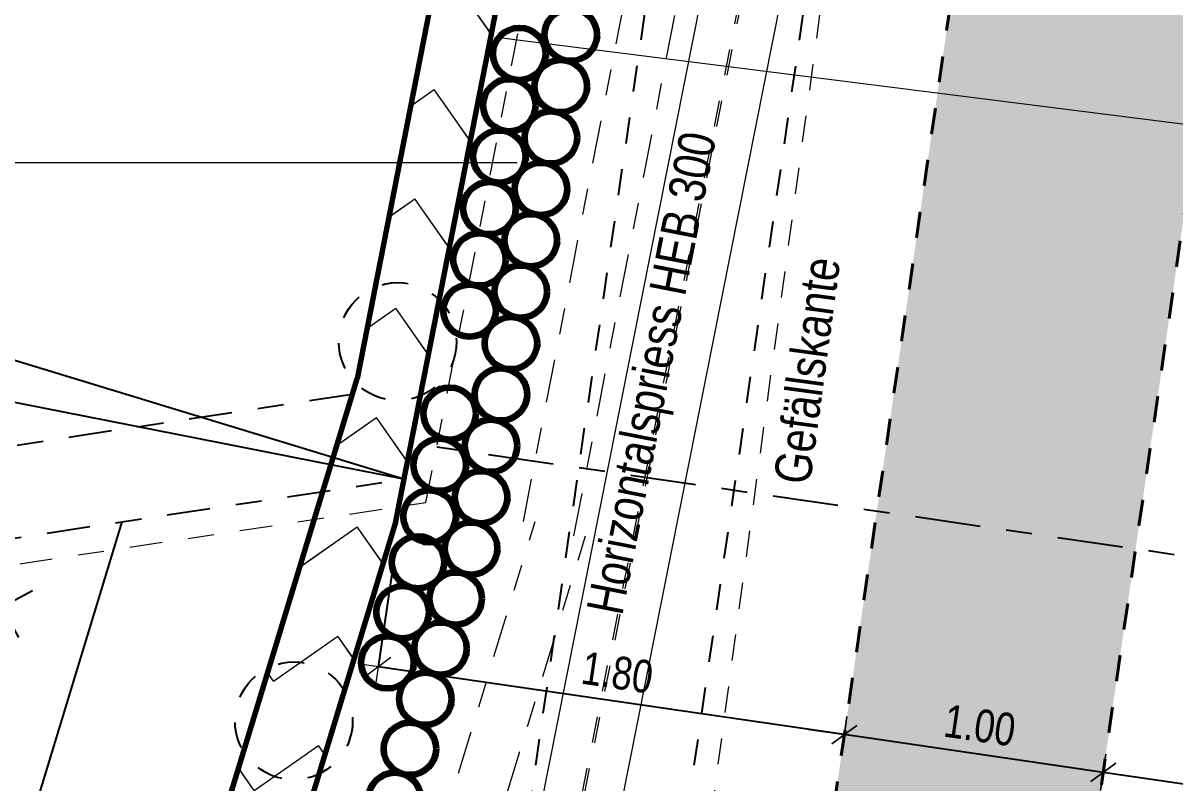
# Model space of a CAD drawing. Header units: metres. Extents: x 2681086.2 to 2681125.9, y 1225431.9 to 1225460.7.
# Drawn here: x 2681093.24 to 2681097.644, y 1225441.851 to 1225444.755 of the extents above; entities that cross this region are included whole.
import ezdxf

# ---------------------------------------------------------------- set-up
doc = ezdxf.new("R2010")
doc.units = ezdxf.units.M
doc.header["$PDMODE"] = 65
for name, pattern in [('ACAD_ISO14W100_S12', [0.35, 0.25, -0.05, 0, -0.05]), ('ALL_S19', [0.075, 0, -0.075]), ('AUSGEZOGEN', [0]), ('GETRENNT2_S10', [0.255, 0.125, -0.065, 0, -0.065]), ('STRICHLINIE_S4', [0.165, 0.125, -0.04]), ('STRICHPUNKT2_S11', [0.245, 0.165, -0.04, 0, -0.04]), ('VERDECKT2_S2', [0.09, 0.05, -0.04])]:
    doc.linetypes.add(name, pattern=pattern)
for name, color, linetype, lineweight in [('__4Kan_Schmutz_proj_Schraffur', 11, 'AUSGEZOGEN', 13), ('Beton Ansicht', 252, 'AUSGEZOGEN', 25), ('Beton geschnitten', 8, 'AUSGEZOGEN', 25), ('Beton verdeckt hinten', 252, 'GETRENNT2_S10', 18), ('Beton verdeckt vorne', 252, 'STRICHLINIE_S4', 25), ('Design', 250, 'AUSGEZOGEN', 18), ('Stahl', 252, 'AUSGEZOGEN', 18), ('Standard', 7, 'AUSGEZOGEN', 13), ('Text Waende', 7, 'AUSGEZOGEN', 18), ('Vermassung Schnitte', 7, 'AUSGEZOGEN', 18)]:
    doc.layers.add(name, color=color, linetype=linetype, lineweight=lineweight)
doc.styles.add('ARIAL', font='arial.ttf')
doc.dimstyles.new('DIMSTYLE_2', dxfattribs={"dimtxt": 0.125, "dimasz": 0.25, "dimexe": 0, "dimexo": 0, "dimgap": 0.0625, "dimtad": 2, "dimrnd": 0.005, "dimzin": 4, "dimdsep": 46, "dimtxsty": 'ARIAL', "dimblk1": 'ALL_ML_PFEIL', "dimblk2": 'ALL_ML_PFEIL', "dimsah": 1, "dimcen": 0, "dimclrd": 7, "dimclre": 7, "dimclrt": 7, "dimadec": 0, "dimazin": 0, "dimtfac": 1, "dimtdec": 0, "dimtix": 1, "dimtmove": 2, "dimatfit": 3, "dimfxl": 0, "dimtzin": 0, "dimlwd": 0, "dimlwe": 18, "dimarcsym": 0})
doc.dimstyles.new('DIMSTYLE_3', dxfattribs={"dimtxt": 0.125, "dimasz": 0.25, "dimexe": 0, "dimexo": 0, "dimgap": 0.0625, "dimtad": 2, "dimrnd": 0.005, "dimzin": 4, "dimdsep": 46, "dimtxsty": 'ARIAL', "dimblk1": 'ALL_ML_PFEIL', "dimblk2": 'ALL_ML_PFEIL', "dimsah": 1, "dimcen": 0, "dimclrd": 7, "dimclre": 7, "dimclrt": 7, "dimadec": 0, "dimazin": 0, "dimtfac": 1, "dimtdec": 0, "dimtix": 1, "dimtmove": 2, "dimatfit": 3, "dimfxl": 0, "dimtzin": 0, "dimlwd": 0, "dimlwe": 18, "dimarcsym": 0})
doc.dimstyles.new('DIMSTYLE_9', dxfattribs={"dimtxt": 0.125, "dimasz": 0.14, "dimexe": 0, "dimexo": 0, "dimgap": 0.0625, "dimtad": 2, "dimrnd": 0.005, "dimzin": 4, "dimdsep": 46, "dimtxsty": 'ARIAL', "dimblk1": 'ALL_ML_STRICH', "dimblk2": 'ALL_ML_STRICH', "dimsah": 1, "dimcen": 0, "dimclrd": 7, "dimclre": 7, "dimclrt": 7, "dimadec": 0, "dimazin": 0, "dimtfac": 1, "dimtdec": 0, "dimtix": 1, "dimtmove": 2, "dimatfit": 3, "dimfxl": 0, "dimtzin": 0, "dimlwd": 0, "dimlwe": 18, "dimarcsym": 0})
pattern_1 = [(35, (2680800.933, 1225000.674), (0.07367268, 0.41781854), [0.3, -0.3]), (125, (2680800.933, 1225000.674), (-0.41781854, 0.07367268), [0.3, -0.3])]

# ---------------------------------------------------------------- blocks, each defined once
blk = doc.blocks.new('ALL_ML_PFEIL')
at = {"color": 0, "linetype": 'ByBlock', "lineweight": -2}
for p, q in [((0, -0.5), (0, 0.5)), ((-1, 0), (0, 0)), ((0, 0), (-0.75, 0.1)), ((-0.75, -0.1), (-0.75, 0.1)), ((0, 0), (-0.75, -0.1))]:
    blk.add_line(p, q, dxfattribs=at)
blk = doc.blocks.new('*D4')
at = {"layer": 'DEFPOINTS', "color": 7, "linetype": 'AUSGEZOGEN', "lineweight": 18, "transparency": 16777216}
for p in [(2681092.784, 1225443.594), (2681094.696, 1225443.012), (2681091.441, 1225438.669)]:
    blk.add_point(p, dxfattribs=at)
at = {"layer": 'Vermassung Schnitte', "color": 7, "linetype": 'AUSGEZOGEN', "lineweight": -2, "transparency": 16777216}
for p, q in [((2681092.784, 1225443.594), (2681091.296, 1225438.714)), ((2681094.696, 1225443.012), (2681092.784, 1225443.594)), ((2681092.782, 1225438.261), (2681091.296, 1225438.714))]:
    blk.add_line(p, q, dxfattribs=at)
at = {"layer": 'Vermassung Schnitte', "color": 7, "linetype": 'AUSGEZOGEN', "lineweight": 18, "transparency": 16777216, "xscale": 0.25, "yscale": 0.25, "zscale": 0.25}
for p, rotation in [((2681092.784, 1225443.594), 73.0525), ((2681091.296, 1225438.714), 253.0525)]:
    blk.add_blockref('ALL_ML_PFEIL', p, dxfattribs=dict(at, rotation=rotation))
at = {"layer": 'Vermassung Schnitte', "color": 7, "linetype": 'AUSGEZOGEN', "lineweight": 18, "transparency": 16777216, "insert": (2681091.937, 1225441.193), "char_height": 0.125, "width": 0.4, "attachment_point": 5, "rotation": 73.0527, "style": 'ARIAL'}
blk.add_mtext('\\W0.80;\\A1;{\\A1;{5.10\\H0.082500;\\S^ ;}}', dxfattribs=at)
blk = doc.blocks.new('*D5')
at = {"layer": 'DEFPOINTS', "color": 7, "linetype": 'AUSGEZOGEN', "lineweight": 18, "transparency": 16777216}
for p in [(2681093.875, 1225448.777), (2681092.824, 1225443.38), (2681094.696, 1225443.012)]:
    blk.add_point(p, dxfattribs=at)
at = {"layer": 'Vermassung Schnitte', "color": 7, "linetype": 'AUSGEZOGEN', "lineweight": -2, "transparency": 16777216}
for p, q in [((2681092.824, 1225443.38), (2681093.885, 1225448.775)), ((2681095.247, 1225448.507), (2681093.885, 1225448.775)), ((2681094.696, 1225443.012), (2681092.824, 1225443.38))]:
    blk.add_line(p, q, dxfattribs=at)
at = {"layer": 'Vermassung Schnitte', "color": 7, "linetype": 'AUSGEZOGEN', "lineweight": 18, "transparency": 16777216, "xscale": 0.25, "yscale": 0.25, "zscale": 0.25}
for p, rotation in [((2681093.885, 1225448.775), 78.8781), ((2681092.824, 1225443.38), 258.8781)]:
    blk.add_blockref('ALL_ML_PFEIL', p, dxfattribs=dict(at, rotation=rotation))
at = {"layer": 'Vermassung Schnitte', "color": 7, "linetype": 'AUSGEZOGEN', "lineweight": 18, "transparency": 16777216, "insert": (2681093.248, 1225446.106), "char_height": 0.125, "width": 0.4, "attachment_point": 5, "rotation": 78.8777, "style": 'ARIAL'}
blk.add_mtext('\\W0.80;\\A1;{\\A1;{5.50\\H0.082500;\\S^ ;}}', dxfattribs=at)
blk = doc.blocks.new('ALL_ML_STRICH')
at = {"color": 0, "linetype": 'ByBlock', "lineweight": -2}
for p, q in [((0, -0.5), (0, 0.5)), ((-1, 0), (0.5, 0)), ((-0.3, -0.3), (0.3, 0.3))]:
    blk.add_line(p, q, dxfattribs=at)
blk = doc.blocks.new('*D119')
at = {"layer": 'DEFPOINTS', "color": 7, "linetype": 'AUSGEZOGEN', "lineweight": 18, "transparency": 16777216}
for p in [(2681097.398, 1225442.086), (2681099.844, 1225441.533), (2681099.837, 1225441.483)]:
    blk.add_point(p, dxfattribs=at)
at = {"layer": 'Vermassung Schnitte', "color": 7, "linetype": 'AUSGEZOGEN', "lineweight": -2, "transparency": 16777216}
for p, q in [((2681097.37, 1225441.892), (2681097.37, 1225441.892)), ((2681099.844, 1225441.533), (2681097.37, 1225441.892)), ((2681099.844, 1225441.533), (2681099.844, 1225441.533))]:
    blk.add_line(p, q, dxfattribs=at)
at = {"layer": 'Vermassung Schnitte', "color": 7, "linetype": 'AUSGEZOGEN', "lineweight": 18, "transparency": 16777216, "xscale": 0.14, "yscale": 0.14, "zscale": 0.14}
for p, rotation in [((2681097.37, 1225441.892), 171.735), ((2681099.844, 1225441.533), 351.7350000000001)]:
    blk.add_blockref('ALL_ML_STRICH', p, dxfattribs=dict(at, rotation=rotation))
at = {"layer": 'Vermassung Schnitte', "color": 7, "linetype": 'AUSGEZOGEN', "lineweight": 18, "transparency": 16777216, "insert": (2681098.63, 1225441.82), "char_height": 0.125, "width": 0.4, "attachment_point": 5, "rotation": 351.7321, "style": 'ARIAL'}
blk.add_mtext('\\W0.80;\\A1;{\\A1;{2.50\\H0.082500;\\S^ ;}}', dxfattribs=at)
blk = doc.blocks.new('*D120')
at = {"layer": 'DEFPOINTS', "color": 7, "linetype": 'AUSGEZOGEN', "lineweight": 18, "transparency": 16777216}
for p in [(2681096.413, 1225442.259), (2681097.398, 1225442.086), (2681097.37, 1225441.892)]:
    blk.add_point(p, dxfattribs=at)
at = {"layer": 'Vermassung Schnitte', "color": 7, "linetype": 'AUSGEZOGEN', "lineweight": -2, "transparency": 16777216}
for p, q in [((2681096.38, 1225442.036), (2681096.38, 1225442.036)), ((2681097.37, 1225441.892), (2681096.38, 1225442.036)), ((2681097.37, 1225441.892), (2681097.37, 1225441.892))]:
    blk.add_line(p, q, dxfattribs=at)
at = {"layer": 'Vermassung Schnitte', "color": 7, "linetype": 'AUSGEZOGEN', "lineweight": 18, "transparency": 16777216, "xscale": 0.14, "yscale": 0.14, "zscale": 0.14}
for p, rotation in [((2681096.38, 1225442.036), 171.735), ((2681097.37, 1225441.892), 351.7350000000001)]:
    blk.add_blockref('ALL_ML_STRICH', p, dxfattribs=dict(at, rotation=rotation))
at = {"layer": 'Vermassung Schnitte', "color": 7, "linetype": 'AUSGEZOGEN', "lineweight": 18, "transparency": 16777216, "insert": (2681096.898, 1225442.071), "char_height": 0.125, "width": 0.4, "attachment_point": 5, "rotation": 351.7321, "style": 'ARIAL'}
blk.add_mtext('\\W0.80;\\A1;{\\A1;{1.00\\H0.082500;\\S^ ;}}', dxfattribs=at)
blk = doc.blocks.new('*D121')
at = {"layer": 'DEFPOINTS', "color": 7, "linetype": 'AUSGEZOGEN', "lineweight": 18, "transparency": 16777216}
for p in [(2681094.692, 1225442.938), (2681096.413, 1225442.259), (2681096.38, 1225442.036)]:
    blk.add_point(p, dxfattribs=at)
at = {"layer": 'Vermassung Schnitte', "color": 7, "linetype": 'AUSGEZOGEN', "lineweight": -2, "transparency": 16777216}
for p, q in [((2681094.656, 1225442.694), (2681094.598, 1225442.295)), ((2681096.38, 1225442.036), (2681094.598, 1225442.295)), ((2681096.38, 1225442.036), (2681096.38, 1225442.036))]:
    blk.add_line(p, q, dxfattribs=at)
at = {"layer": 'Vermassung Schnitte', "color": 7, "linetype": 'AUSGEZOGEN', "lineweight": 18, "transparency": 16777216, "xscale": 0.14, "yscale": 0.14, "zscale": 0.14}
for p, rotation in [((2681094.598, 1225442.295), 171.735), ((2681096.38, 1225442.036), 351.7350000000001)]:
    blk.add_blockref('ALL_ML_STRICH', p, dxfattribs=dict(at, rotation=rotation))
at = {"layer": 'Vermassung Schnitte', "color": 7, "linetype": 'AUSGEZOGEN', "lineweight": 18, "transparency": 16777216, "insert": (2681095.512, 1225442.273), "char_height": 0.125, "width": 0.4, "attachment_point": 5, "rotation": 351.7321, "style": 'ARIAL'}
blk.add_mtext('\\W0.80;\\A1;{\\A1;{1.80\\H0.082500;\\S^ ;}}', dxfattribs=at)

msp = doc.modelspace()

# ---------------------------------------------------------------- hatches: boundary and pattern name
at = {"layer": '__4Kan_Schmutz_proj_Schraffur', "linetype": 'AUSGEZOGEN', "lineweight": 25, "transparency": 33554687}
h = msp.add_hatch(color=254, dxfattribs=at)
h.paths.add_polyline_path([(2681100.281, 1225437.584), (2681101.461, 1225445.709), (2681101.646, 1225446.977), (2681095.608, 1225447.654), (2681095.361, 1225446.394), (2681096.987, 1225446.211), (2681096.011, 1225439.495), (2681093.741, 1225439.824), (2681093.364, 1225438.585)])
h.paths.add_polyline_path([(2681099.475, 1225438.994), (2681097.001, 1225439.352), (2681097.981, 1225446.1), (2681100.467, 1225445.821)], flags=16)
at = {"layer": 'Beton Ansicht', "linetype": 'AUSGEZOGEN', "lineweight": 13, "transparency": 33554687}
h = msp.add_hatch(dxfattribs=at)
h.set_pattern_fill('MUSTER', color=251, scale=0.3, angle=35, style=0, pattern_type=2)
h.set_pattern_definition(pattern_1)
h.paths.add_polyline_path([(2681091.008, 1225436.059), (2681090.965, 1225435.762), (2681092.44, 1225435.552), (2681094.664, 1225442.852), (2681096.816, 1225453.797), (2681096.601, 1225453.994), (2681094.516, 1225443.396), (2681092.228, 1225435.885)], flags=0)
at = {"layer": 'Beton Ansicht', "linetype": 'AUSGEZOGEN', "lineweight": 18, "transparency": 33554687}
h = msp.add_hatch(dxfattribs=at)
h.set_pattern_fill('MUSTER', color=2, scale=0.3, angle=35, style=0, pattern_type=2)
h.set_pattern_definition(pattern_1)
h.paths.add_polyline_path([(2681093.702, 1225440.721), (2681093.689, 1225440.67), (2681093.987, 1225440.627), (2681094.665, 1225442.852), (2681095.225, 1225445.7), (2681094.978, 1225445.735), (2681094.975, 1225445.726), (2681094.517, 1225443.396)], flags=0)
at = {"layer": 'Beton Ansicht', "transparency": 33554687}
h = msp.add_hatch(dxfattribs=at)
h.set_pattern_fill('MUSTER', color=256, scale=0.6, angle=298.05, style=0, pattern_type=2)
h.set_pattern_definition([(298.05, (2680802.409, 1224999.343), (0.8116677, -0.2473774), [0.6, -0.6]), (28.05, (2680802.409, 1224999.343), (0.2473774, 0.8116677), [0.6, -0.6])])
h.paths.add_polyline_path([(2681093.618, 1225442.849), (2681093.07, 1225442.767), (2681092.242, 1225440.048), (2681092.764, 1225440.048)], flags=0)
h = msp.add_hatch(dxfattribs=at)
h.set_pattern_fill('MUSTER', color=256, scale=0.3, angle=298.05, style=0, pattern_type=2)
h.set_pattern_definition([(298.05, (2680801.597, 1224999.591), (0.40583384, -0.1236887), [0.3, -0.3]), (28.05, (2680801.597, 1224999.591), (0.1236887, 0.40583384), [0.3, -0.3])])
h.paths.add_polyline_path([(2681092.242, 1225440.048), (2681092.503, 1225440.048), (2681093.344, 1225442.808), (2681093.07, 1225442.767)], flags=0)

# ---------------------------------------------------------------- linework, layer by layer
at = {"layer": 'Beton Ansicht', "color": 251, "linetype": 'AUSGEZOGEN', "lineweight": 35, "transparency": 33554687}
for p, q in [((2681096.601, 1225453.994), (2681094.516, 1225443.396)), ((2681094.664, 1225442.852), (2681096.816, 1225453.797)), ((2681092.228, 1225435.885), (2681094.516, 1225443.396)), ((2681094.664, 1225442.852), (2681092.44, 1225435.552))]:
    msp.add_line(p, q, dxfattribs=at)
at = {"layer": 'Beton Ansicht', "color": 2, "linetype": 'AUSGEZOGEN', "lineweight": 70, "transparency": 33554687}
for p, q in [((2681094.975, 1225445.726), (2681094.517, 1225443.396)), ((2681094.665, 1225442.852), (2681095.225, 1225445.7)), ((2681093.702, 1225440.721), (2681094.517, 1225443.396)), ((2681094.665, 1225442.852), (2681093.987, 1225440.627))]:
    msp.add_line(p, q, dxfattribs=at)
at = {"layer": 'Beton Ansicht', "color": 251, "linetype": 'VERDECKT2_S2', "lineweight": 25, "transparency": 33554687}
for centre in [(2681094.672, 1225443.538), (2681094.275, 1225442.089)]:
    msp.add_circle(centre, 0.225, dxfattribs=at)
at = {"layer": 'Beton geschnitten', "transparency": 33554687}
msp.add_line((2681093.618, 1225442.849), (2681092.764, 1225440.048), dxfattribs=at)
at = {"layer": 'Beton verdeckt hinten', "color": 251, "linetype": 'STRICHPUNKT2_S11', "lineweight": 25, "transparency": 33554687}
for p, q in [((2681094.498, 1225443.336), (2681092.004, 1225442.957)), ((2681091.952, 1225442.598), (2681094.696, 1225443.012))]:
    msp.add_line(p, q, dxfattribs=at)
at = {"layer": 'Beton verdeckt hinten', "color": 7, "linetype": 'ACAD_ISO14W100_S12', "lineweight": 25, "transparency": 33554687}
msp.add_line((2681097.988, 1225442.673), (2681094.723, 1225443.149), dxfattribs=at)
at = {"layer": 'Beton verdeckt vorne', "color": 7, "linetype": 'VERDECKT2_S2', "lineweight": 25, "transparency": 33554687}
for p, q in [((2681095.932, 1225446.967), (2681094.797, 1225439.151)), ((2681096.509, 1225446.768), (2681095.391, 1225439.067))]:
    msp.add_line(p, q, dxfattribs=at)
at = {"layer": 'Design', "color": 200, "linetype": 'GETRENNT2_S10', "lineweight": 18, "transparency": 33554687}
for p, q in [((2681094.78, 1225442.923), (2681096.914, 1225453.778)), ((2681091.967, 1225442.499), (2681094.78, 1225442.923))]:
    msp.add_line(p, q, dxfattribs=at)
at = {"layer": 'Design', "color": 7, "linetype": 'ALL_S19', "lineweight": 13, "transparency": 33554687}
msp.add_line((2681096.529, 1225446.58), (2681095.547, 1225439.349), dxfattribs=at)
at = {"layer": 'Design', "color": 7, "linetype": 'AUSGEZOGEN', "lineweight": 13, "transparency": 33554687}
msp.add_line((2681107.939, 1225443.072), (2681095.05, 1225444.7), dxfattribs=at)
at = {"layer": 'Design', "color": 7, "linetype": 'VERDECKT2_S2', "lineweight": 13, "transparency": 33554687}
for points in [[(2681095.242, 1225444.757), (2681095.236, 1225444.731), (2681095.232, 1225444.704), (2681095.237, 1225444.678), (2681095.25, 1225444.654), (2681095.272, 1225444.639), (2681095.294, 1225444.623), (2681095.319, 1225444.612), (2681095.345, 1225444.614), (2681095.371, 1225444.613), (2681095.391, 1225444.628), (2681095.409, 1225444.648), (2681095.424, 1225444.669), (2681095.436, 1225444.692), (2681095.436, 1225444.719), (2681095.433, 1225444.745), (2681095.42, 1225444.765)], [(2681095.429, 1225444.68), (2681095.446, 1225444.698), (2681095.438, 1225444.722), (2681095.43, 1225444.745), (2681095.418, 1225444.767)], [(2681095.233, 1225444.607), (2681095.25, 1225444.624), (2681095.242, 1225444.649), (2681095.234, 1225444.672), (2681095.222, 1225444.694), (2681095.205, 1225444.715), (2681095.182, 1225444.727), (2681095.154, 1225444.734), (2681095.126, 1225444.736), (2681095.1, 1225444.733), (2681095.077, 1225444.726), (2681095.062, 1225444.704), (2681095.046, 1225444.684), (2681095.039, 1225444.658), (2681095.036, 1225444.631), (2681095.041, 1225444.605), (2681095.054, 1225444.581), (2681095.076, 1225444.566), (2681095.097, 1225444.55), (2681095.122, 1225444.539), (2681095.148, 1225444.541), (2681095.175, 1225444.54), (2681095.195, 1225444.555), (2681095.213, 1225444.575), (2681095.228, 1225444.596), (2681095.239, 1225444.619), (2681095.239, 1225444.645), (2681095.236, 1225444.672), (2681095.224, 1225444.692), (2681095.212, 1225444.711)], [(2681095.391, 1225444.484), (2681095.408, 1225444.501), (2681095.4, 1225444.526), (2681095.392, 1225444.548), (2681095.38, 1225444.571), (2681095.363, 1225444.592), (2681095.34, 1225444.604), (2681095.313, 1225444.611), (2681095.285, 1225444.613), (2681095.258, 1225444.61), (2681095.235, 1225444.603), (2681095.22, 1225444.58), (2681095.204, 1225444.561), (2681095.198, 1225444.535), (2681095.194, 1225444.507), (2681095.199, 1225444.481), (2681095.212, 1225444.458), (2681095.234, 1225444.443), (2681095.256, 1225444.426), (2681095.28, 1225444.416), (2681095.306, 1225444.418), (2681095.333, 1225444.416), (2681095.353, 1225444.432), (2681095.371, 1225444.452), (2681095.386, 1225444.472), (2681095.398, 1225444.495), (2681095.398, 1225444.522), (2681095.395, 1225444.549), (2681095.382, 1225444.569), (2681095.371, 1225444.587)], [(2681095.181, 1225444.495), (2681095.165, 1225444.517), (2681095.142, 1225444.529), (2681095.115, 1225444.539), (2681095.087, 1225444.544), (2681095.059, 1225444.544), (2681095.037, 1225444.53), (2681095.02, 1225444.509), (2681095.011, 1225444.482), (2681094.999, 1225444.458), (2681094.993, 1225444.431), (2681095.001, 1225444.407), (2681095.012, 1225444.383), (2681095.03, 1225444.365), (2681095.054, 1225444.352), (2681095.081, 1225444.343), (2681095.108, 1225444.337), (2681095.135, 1225444.339), (2681095.16, 1225444.35), (2681095.174, 1225444.373), (2681095.19, 1225444.394), (2681095.204, 1225444.417), (2681095.2, 1225444.443), (2681095.198, 1225444.471), (2681095.195, 1225444.498), (2681095.174, 1225444.514), (2681095.151, 1225444.528), (2681095.125, 1225444.536), (2681095.112, 1225444.54)], [(2681095.339, 1225444.372), (2681095.324, 1225444.394), (2681095.3, 1225444.405), (2681095.273, 1225444.416), (2681095.246, 1225444.421), (2681095.218, 1225444.421), (2681095.195, 1225444.406), (2681095.178, 1225444.385), (2681095.17, 1225444.359), (2681095.157, 1225444.335), (2681095.151, 1225444.308), (2681095.159, 1225444.283), (2681095.17, 1225444.26), (2681095.188, 1225444.242), (2681095.213, 1225444.229), (2681095.239, 1225444.22), (2681095.266, 1225444.213), (2681095.293, 1225444.216), (2681095.318, 1225444.227), (2681095.333, 1225444.25), (2681095.348, 1225444.271), (2681095.363, 1225444.293), (2681095.358, 1225444.32), (2681095.356, 1225444.347), (2681095.353, 1225444.374), (2681095.332, 1225444.391), (2681095.309, 1225444.405), (2681095.283, 1225444.412), (2681095.27, 1225444.417)], [(2681095.156, 1225444.214), (2681095.174, 1225444.232), (2681095.166, 1225444.257), (2681095.158, 1225444.279), (2681095.146, 1225444.301), (2681095.129, 1225444.322), (2681095.106, 1225444.335), (2681095.078, 1225444.341), (2681095.05, 1225444.344), (2681095.024, 1225444.34), (2681095.001, 1225444.333), (2681094.986, 1225444.311), (2681094.97, 1225444.292), (2681094.963, 1225444.265), (2681094.96, 1225444.238), (2681094.964, 1225444.212), (2681094.978, 1225444.189), (2681095, 1225444.173), (2681095.021, 1225444.157), (2681095.046, 1225444.147), (2681095.072, 1225444.148), (2681095.098, 1225444.147), (2681095.119, 1225444.163), (2681095.136, 1225444.182), (2681095.151, 1225444.203), (2681095.163, 1225444.226), (2681095.163, 1225444.253), (2681095.16, 1225444.28), (2681095.148, 1225444.3), (2681095.136, 1225444.318)], [(2681095.315, 1225444.091), (2681095.332, 1225444.109), (2681095.324, 1225444.133), (2681095.316, 1225444.156), (2681095.304, 1225444.178), (2681095.287, 1225444.199), (2681095.264, 1225444.211), (2681095.237, 1225444.218), (2681095.208, 1225444.22), (2681095.182, 1225444.217), (2681095.159, 1225444.21), (2681095.144, 1225444.188), (2681095.128, 1225444.168), (2681095.122, 1225444.142), (2681095.118, 1225444.115), (2681095.123, 1225444.089), (2681095.136, 1225444.065), (2681095.158, 1225444.05), (2681095.179, 1225444.034), (2681095.204, 1225444.023), (2681095.23, 1225444.025), (2681095.257, 1225444.024), (2681095.277, 1225444.039), (2681095.295, 1225444.059), (2681095.31, 1225444.08), (2681095.322, 1225444.103), (2681095.321, 1225444.13), (2681095.319, 1225444.156), (2681095.306, 1225444.176), (2681095.294, 1225444.195)], [(2681095.118, 1225444.018), (2681095.135, 1225444.035), (2681095.127, 1225444.06), (2681095.12, 1225444.083), (2681095.107, 1225444.105), (2681095.091, 1225444.126), (2681095.067, 1225444.138), (2681095.04, 1225444.145), (2681095.012, 1225444.147), (2681094.985, 1225444.144), (2681094.963, 1225444.137), (2681094.947, 1225444.115), (2681094.931, 1225444.095), (2681094.925, 1225444.069), (2681094.922, 1225444.042), (2681094.926, 1225444.016), (2681094.94, 1225443.992), (2681094.962, 1225443.977), (2681094.983, 1225443.961), (2681095.008, 1225443.95), (2681095.034, 1225443.952), (2681095.06, 1225443.951), (2681095.08, 1225443.966), (2681095.098, 1225443.986), (2681095.113, 1225444.007), (2681095.125, 1225444.03), (2681095.125, 1225444.056), (2681095.122, 1225444.083), (2681095.11, 1225444.103), (2681095.098, 1225444.122)], [(2681095.277, 1225443.895), (2681095.294, 1225443.912), (2681095.286, 1225443.937), (2681095.278, 1225443.959), (2681095.266, 1225443.982), (2681095.249, 1225444.003), (2681095.226, 1225444.015), (2681095.198, 1225444.022), (2681095.17, 1225444.024), (2681095.144, 1225444.021), (2681095.121, 1225444.014), (2681095.106, 1225443.991), (2681095.09, 1225443.972), (2681095.083, 1225443.946), (2681095.08, 1225443.918), (2681095.085, 1225443.892), (2681095.098, 1225443.869), (2681095.12, 1225443.854), (2681095.141, 1225443.837), (2681095.166, 1225443.827), (2681095.192, 1225443.829), (2681095.219, 1225443.827), (2681095.239, 1225443.843), (2681095.257, 1225443.863), (2681095.272, 1225443.883), (2681095.283, 1225443.906), (2681095.283, 1225443.933), (2681095.28, 1225443.96), (2681095.268, 1225443.98), (2681095.256, 1225443.998)], [(2681095.066, 1225443.906), (2681095.051, 1225443.928), (2681095.028, 1225443.94), (2681095, 1225443.95), (2681094.973, 1225443.955), (2681094.945, 1225443.955), (2681094.923, 1225443.941), (2681094.905, 1225443.92), (2681094.897, 1225443.893), (2681094.884, 1225443.869), (2681094.878, 1225443.842), (2681094.887, 1225443.818), (2681094.898, 1225443.794), (2681094.916, 1225443.776), (2681094.94, 1225443.763), (2681094.966, 1225443.754), (2681094.993, 1225443.748), (2681095.021, 1225443.75), (2681095.046, 1225443.761), (2681095.06, 1225443.784), (2681095.075, 1225443.805), (2681095.09, 1225443.828), (2681095.085, 1225443.854), (2681095.083, 1225443.882), (2681095.08, 1225443.909), (2681095.059, 1225443.925), (2681095.037, 1225443.939), (2681095.01, 1225443.947), (2681094.998, 1225443.951)], [(2681095.225, 1225443.783), (2681095.209, 1225443.805), (2681095.186, 1225443.816), (2681095.159, 1225443.827), (2681095.131, 1225443.832), (2681095.103, 1225443.832), (2681095.081, 1225443.817), (2681095.064, 1225443.796), (2681095.055, 1225443.77), (2681095.043, 1225443.746), (2681095.037, 1225443.719), (2681095.045, 1225443.694), (2681095.056, 1225443.671), (2681095.074, 1225443.653), (2681095.098, 1225443.64), (2681095.125, 1225443.631), (2681095.152, 1225443.624), (2681095.179, 1225443.627), (2681095.204, 1225443.638), (2681095.218, 1225443.661), (2681095.234, 1225443.682), (2681095.248, 1225443.704), (2681095.244, 1225443.731), (2681095.242, 1225443.758), (2681095.239, 1225443.785), (2681095.218, 1225443.802), (2681095.195, 1225443.816), (2681095.169, 1225443.823), (2681095.156, 1225443.828)], [(2681095.042, 1225443.625), (2681095.059, 1225443.643), (2681095.051, 1225443.668), (2681095.043, 1225443.69), (2681095.031, 1225443.712), (2681095.014, 1225443.733), (2681094.991, 1225443.746), (2681094.964, 1225443.752), (2681094.936, 1225443.755), (2681094.909, 1225443.751), (2681094.886, 1225443.744), (2681094.871, 1225443.722), (2681094.855, 1225443.703), (2681094.849, 1225443.676), (2681094.845, 1225443.649), (2681094.85, 1225443.623), (2681094.863, 1225443.6), (2681094.885, 1225443.584), (2681094.907, 1225443.568), (2681094.931, 1225443.558), (2681094.957, 1225443.559), (2681094.984, 1225443.558), (2681095.004, 1225443.574), (2681095.022, 1225443.593), (2681095.037, 1225443.614), (2681095.049, 1225443.637), (2681095.049, 1225443.664), (2681095.046, 1225443.691), (2681095.033, 1225443.711), (2681095.022, 1225443.729)], [(2681095.2, 1225443.502), (2681095.218, 1225443.52), (2681095.21, 1225443.544), (2681095.202, 1225443.567), (2681095.19, 1225443.589), (2681095.173, 1225443.61), (2681095.15, 1225443.622), (2681095.122, 1225443.629), (2681095.094, 1225443.631), (2681095.068, 1225443.628), (2681095.045, 1225443.621), (2681095.03, 1225443.599), (2681095.014, 1225443.579), (2681095.007, 1225443.553), (2681095.004, 1225443.526), (2681095.008, 1225443.5), (2681095.022, 1225443.476), (2681095.044, 1225443.461), (2681095.065, 1225443.445), (2681095.09, 1225443.434), (2681095.116, 1225443.436), (2681095.142, 1225443.435), (2681095.163, 1225443.45), (2681095.18, 1225443.47), (2681095.195, 1225443.491), (2681095.207, 1225443.514), (2681095.207, 1225443.541), (2681095.204, 1225443.567), (2681095.192, 1225443.587), (2681095.18, 1225443.606)], [(2681095.162, 1225443.306), (2681095.179, 1225443.323), (2681095.171, 1225443.348), (2681095.164, 1225443.37), (2681095.151, 1225443.393), (2681095.135, 1225443.414), (2681095.111, 1225443.426), (2681095.084, 1225443.433), (2681095.056, 1225443.435), (2681095.029, 1225443.432), (2681095.007, 1225443.425), (2681094.991, 1225443.402), (2681094.975, 1225443.383), (2681094.969, 1225443.357), (2681094.966, 1225443.329), (2681094.97, 1225443.303), (2681094.984, 1225443.28), (2681095.006, 1225443.265), (2681095.027, 1225443.248), (2681095.052, 1225443.238), (2681095.078, 1225443.24), (2681095.104, 1225443.238), (2681095.124, 1225443.254), (2681095.142, 1225443.274), (2681095.157, 1225443.294), (2681095.169, 1225443.317), (2681095.169, 1225443.344), (2681095.166, 1225443.371), (2681095.154, 1225443.391), (2681095.142, 1225443.409)], [(2681094.952, 1225443.317), (2681094.936, 1225443.339), (2681094.913, 1225443.351), (2681094.886, 1225443.361), (2681094.859, 1225443.366), (2681094.831, 1225443.366), (2681094.808, 1225443.352), (2681094.791, 1225443.331), (2681094.783, 1225443.304), (2681094.77, 1225443.28), (2681094.764, 1225443.253), (2681094.772, 1225443.229), (2681094.783, 1225443.205), (2681094.801, 1225443.187), (2681094.826, 1225443.174), (2681094.852, 1225443.165), (2681094.879, 1225443.159), (2681094.906, 1225443.161), (2681094.931, 1225443.172), (2681094.946, 1225443.195), (2681094.961, 1225443.216), (2681094.975, 1225443.239), (2681094.971, 1225443.265), (2681094.969, 1225443.293), (2681094.966, 1225443.32), (2681094.945, 1225443.336), (2681094.922, 1225443.35), (2681094.896, 1225443.358), (2681094.883, 1225443.362)], [(2681095.11, 1225443.194), (2681095.095, 1225443.216), (2681095.072, 1225443.227), (2681095.044, 1225443.238), (2681095.017, 1225443.243), (2681094.989, 1225443.243), (2681094.967, 1225443.228), (2681094.949, 1225443.207), (2681094.941, 1225443.181), (2681094.928, 1225443.157), (2681094.922, 1225443.13), (2681094.931, 1225443.105), (2681094.942, 1225443.082), (2681094.96, 1225443.064), (2681094.984, 1225443.051), (2681095.01, 1225443.042), (2681095.037, 1225443.035), (2681095.065, 1225443.038), (2681095.09, 1225443.049), (2681095.104, 1225443.072), (2681095.119, 1225443.093), (2681095.134, 1225443.115), (2681095.129, 1225443.142), (2681095.127, 1225443.169), (2681095.124, 1225443.196), (2681095.103, 1225443.213), (2681095.081, 1225443.227), (2681095.054, 1225443.234), (2681095.042, 1225443.239)], [(2681094.928, 1225443.036), (2681094.945, 1225443.054), (2681094.937, 1225443.079), (2681094.929, 1225443.101), (2681094.917, 1225443.123), (2681094.9, 1225443.144), (2681094.877, 1225443.157), (2681094.849, 1225443.163), (2681094.821, 1225443.166), (2681094.795, 1225443.162), (2681094.772, 1225443.155), (2681094.757, 1225443.133), (2681094.741, 1225443.114), (2681094.735, 1225443.087), (2681094.731, 1225443.06), (2681094.736, 1225443.034), (2681094.749, 1225443.011), (2681094.771, 1225442.995), (2681094.792, 1225442.979), (2681094.817, 1225442.969), (2681094.843, 1225442.97), (2681094.87, 1225442.969), (2681094.89, 1225442.985), (2681094.908, 1225443.004), (2681094.923, 1225443.025), (2681094.934, 1225443.048), (2681094.934, 1225443.075), (2681094.931, 1225443.102), (2681094.919, 1225443.122), (2681094.907, 1225443.14)], [(2681095.086, 1225442.913), (2681095.103, 1225442.931), (2681095.095, 1225442.955), (2681095.087, 1225442.978), (2681095.075, 1225443), (2681095.058, 1225443.021), (2681095.035, 1225443.033), (2681095.008, 1225443.04), (2681094.98, 1225443.042), (2681094.953, 1225443.039), (2681094.93, 1225443.032), (2681094.915, 1225443.01), (2681094.899, 1225442.99), (2681094.893, 1225442.964), (2681094.889, 1225442.937), (2681094.894, 1225442.911), (2681094.907, 1225442.887), (2681094.929, 1225442.872), (2681094.951, 1225442.856), (2681094.975, 1225442.845), (2681095.001, 1225442.847), (2681095.028, 1225442.846), (2681095.048, 1225442.861), (2681095.066, 1225442.881), (2681095.081, 1225442.902), (2681095.093, 1225442.925), (2681095.093, 1225442.952), (2681095.09, 1225442.978), (2681095.077, 1225442.998), (2681095.066, 1225443.017)], [(2681094.89, 1225442.84), (2681094.907, 1225442.857), (2681094.899, 1225442.882), (2681094.891, 1225442.905), (2681094.879, 1225442.927), (2681094.862, 1225442.948), (2681094.839, 1225442.96), (2681094.811, 1225442.967), (2681094.783, 1225442.969), (2681094.757, 1225442.966), (2681094.734, 1225442.959), (2681094.719, 1225442.937), (2681094.703, 1225442.917), (2681094.696, 1225442.891), (2681094.693, 1225442.864), (2681094.698, 1225442.838), (2681094.711, 1225442.814), (2681094.733, 1225442.799), (2681094.754, 1225442.783), (2681094.779, 1225442.772), (2681094.805, 1225442.774), (2681094.832, 1225442.773), (2681094.852, 1225442.788), (2681094.87, 1225442.808), (2681094.885, 1225442.829), (2681094.896, 1225442.852), (2681094.896, 1225442.878), (2681094.893, 1225442.905), (2681094.881, 1225442.925), (2681094.869, 1225442.944)], [(2681095.048, 1225442.717), (2681095.065, 1225442.734), (2681095.057, 1225442.759), (2681095.049, 1225442.781), (2681095.037, 1225442.804), (2681095.02, 1225442.825), (2681094.997, 1225442.837), (2681094.97, 1225442.844), (2681094.941, 1225442.846), (2681094.915, 1225442.843), (2681094.892, 1225442.836), (2681094.877, 1225442.813), (2681094.861, 1225442.794), (2681094.855, 1225442.768), (2681094.851, 1225442.74), (2681094.856, 1225442.714), (2681094.869, 1225442.691), (2681094.891, 1225442.676), (2681094.913, 1225442.659), (2681094.937, 1225442.649), (2681094.963, 1225442.651), (2681094.99, 1225442.649), (2681095.01, 1225442.665), (2681095.028, 1225442.685), (2681095.043, 1225442.705), (2681095.055, 1225442.728), (2681095.054, 1225442.755), (2681095.052, 1225442.782), (2681095.039, 1225442.802), (2681095.027, 1225442.82)], [(2681094.836, 1225442.74), (2681094.823, 1225442.764), (2681094.801, 1225442.778), (2681094.775, 1225442.791), (2681094.748, 1225442.799), (2681094.721, 1225442.802), (2681094.697, 1225442.79), (2681094.678, 1225442.77), (2681094.666, 1225442.745), (2681094.652, 1225442.723), (2681094.642, 1225442.696), (2681094.648, 1225442.671), (2681094.657, 1225442.646), (2681094.673, 1225442.626), (2681094.696, 1225442.611), (2681094.721, 1225442.6), (2681094.747, 1225442.59), (2681094.774, 1225442.59), (2681094.801, 1225442.598), (2681094.817, 1225442.62), (2681094.835, 1225442.639), (2681094.851, 1225442.66), (2681094.85, 1225442.686), (2681094.85, 1225442.714), (2681094.85, 1225442.741), (2681094.831, 1225442.76), (2681094.81, 1225442.776), (2681094.785, 1225442.786), (2681094.773, 1225442.793)], [(2681094.981, 1225442.601), (2681094.968, 1225442.625), (2681094.946, 1225442.639), (2681094.92, 1225442.652), (2681094.893, 1225442.66), (2681094.865, 1225442.663), (2681094.842, 1225442.65), (2681094.822, 1225442.631), (2681094.811, 1225442.606), (2681094.796, 1225442.584), (2681094.787, 1225442.557), (2681094.793, 1225442.532), (2681094.801, 1225442.507), (2681094.817, 1225442.487), (2681094.84, 1225442.472), (2681094.865, 1225442.461), (2681094.892, 1225442.451), (2681094.919, 1225442.451), (2681094.945, 1225442.459), (2681094.962, 1225442.481), (2681094.979, 1225442.5), (2681094.996, 1225442.52), (2681094.994, 1225442.547), (2681094.995, 1225442.575), (2681094.995, 1225442.602), (2681094.976, 1225442.621), (2681094.955, 1225442.637), (2681094.929, 1225442.647), (2681094.917, 1225442.653)], [(2681094.783, 1225442.463), (2681094.802, 1225442.479), (2681094.796, 1225442.505), (2681094.791, 1225442.528), (2681094.781, 1225442.551), (2681094.767, 1225442.574), (2681094.745, 1225442.589), (2681094.718, 1225442.598), (2681094.69, 1225442.603), (2681094.664, 1225442.603), (2681094.64, 1225442.598), (2681094.623, 1225442.578), (2681094.605, 1225442.56), (2681094.596, 1225442.534), (2681094.59, 1225442.507), (2681094.592, 1225442.481), (2681094.602, 1225442.457), (2681094.623, 1225442.439), (2681094.642, 1225442.421), (2681094.666, 1225442.408), (2681094.692, 1225442.407), (2681094.718, 1225442.402), (2681094.74, 1225442.416), (2681094.76, 1225442.434), (2681094.777, 1225442.453), (2681094.791, 1225442.474), (2681094.793, 1225442.501), (2681094.793, 1225442.528), (2681094.783, 1225442.549), (2681094.773, 1225442.569)], [(2681094.927, 1225442.324), (2681094.946, 1225442.34), (2681094.941, 1225442.365), (2681094.935, 1225442.388), (2681094.926, 1225442.412), (2681094.911, 1225442.435), (2681094.889, 1225442.449), (2681094.863, 1225442.459), (2681094.835, 1225442.464), (2681094.809, 1225442.464), (2681094.785, 1225442.459), (2681094.768, 1225442.438), (2681094.75, 1225442.421), (2681094.741, 1225442.395), (2681094.734, 1225442.368), (2681094.736, 1225442.342), (2681094.747, 1225442.317), (2681094.767, 1225442.3), (2681094.787, 1225442.281), (2681094.81, 1225442.269), (2681094.836, 1225442.268), (2681094.863, 1225442.263), (2681094.884, 1225442.277), (2681094.904, 1225442.295), (2681094.921, 1225442.314), (2681094.935, 1225442.335), (2681094.938, 1225442.362), (2681094.938, 1225442.389), (2681094.928, 1225442.41), (2681094.918, 1225442.43)], [(2681094.724, 1225442.272), (2681094.743, 1225442.288), (2681094.738, 1225442.313), (2681094.732, 1225442.336), (2681094.723, 1225442.36), (2681094.708, 1225442.383), (2681094.686, 1225442.397), (2681094.66, 1225442.407), (2681094.632, 1225442.412), (2681094.605, 1225442.411), (2681094.582, 1225442.407), (2681094.565, 1225442.386), (2681094.547, 1225442.369), (2681094.538, 1225442.343), (2681094.531, 1225442.316), (2681094.533, 1225442.29), (2681094.544, 1225442.265), (2681094.564, 1225442.248), (2681094.584, 1225442.229), (2681094.607, 1225442.216), (2681094.633, 1225442.215), (2681094.66, 1225442.211), (2681094.681, 1225442.225), (2681094.701, 1225442.242), (2681094.718, 1225442.262), (2681094.732, 1225442.283), (2681094.735, 1225442.31), (2681094.735, 1225442.337), (2681094.725, 1225442.358), (2681094.715, 1225442.377)], [(2681094.869, 1225442.133), (2681094.888, 1225442.149), (2681094.883, 1225442.174), (2681094.877, 1225442.197), (2681094.867, 1225442.221), (2681094.853, 1225442.243), (2681094.831, 1225442.258), (2681094.804, 1225442.268), (2681094.777, 1225442.273), (2681094.75, 1225442.272), (2681094.727, 1225442.267), (2681094.709, 1225442.247), (2681094.691, 1225442.229), (2681094.682, 1225442.204), (2681094.676, 1225442.177), (2681094.678, 1225442.151), (2681094.689, 1225442.126), (2681094.709, 1225442.109), (2681094.728, 1225442.09), (2681094.752, 1225442.077), (2681094.778, 1225442.076), (2681094.804, 1225442.072), (2681094.826, 1225442.085), (2681094.846, 1225442.103), (2681094.863, 1225442.122), (2681094.877, 1225442.144), (2681094.88, 1225442.171), (2681094.88, 1225442.198), (2681094.869, 1225442.219), (2681094.859, 1225442.238)], [(2681094.806, 1225442.027), (2681094.793, 1225442.051), (2681094.771, 1225442.065), (2681094.745, 1225442.078), (2681094.718, 1225442.086), (2681094.69, 1225442.089), (2681094.666, 1225442.077), (2681094.647, 1225442.057), (2681094.636, 1225442.032), (2681094.621, 1225442.01), (2681094.612, 1225441.983), (2681094.618, 1225441.958), (2681094.626, 1225441.933), (2681094.642, 1225441.913), (2681094.665, 1225441.898), (2681094.69, 1225441.887), (2681094.716, 1225441.877), (2681094.744, 1225441.877), (2681094.77, 1225441.885), (2681094.787, 1225441.907), (2681094.804, 1225441.926), (2681094.821, 1225441.947), (2681094.819, 1225441.973), (2681094.82, 1225442.001), (2681094.82, 1225442.028), (2681094.801, 1225442.047), (2681094.78, 1225442.063), (2681094.754, 1225442.073), (2681094.742, 1225442.08)], [(2681094.75, 1225441.838), (2681094.736, 1225441.861), (2681094.714, 1225441.876), (2681094.688, 1225441.885), (2681094.66, 1225441.89), (2681094.633, 1225441.89), (2681094.61, 1225441.885), (2681094.592, 1225441.865), (2681094.574, 1225441.847)], [(2681094.752, 1225441.836), (2681094.743, 1225441.856)]]:
    msp.add_lwpolyline(points, dxfattribs=at)
at = {"layer": 'Design', "color": 52, "linetype": 'AUSGEZOGEN', "lineweight": 100, "transparency": 33554687}
for centre in [(2681095.334, 1225444.71), (2681095.137, 1225444.637), (2681095.296, 1225444.514), (2681095.099, 1225444.441), (2681095.258, 1225444.318), (2681095.061, 1225444.245), (2681095.22, 1225444.121), (2681095.023, 1225444.048), (2681095.181, 1225443.925), (2681094.985, 1225443.852), (2681095.143, 1225443.729), (2681094.947, 1225443.656), (2681095.105, 1225443.532), (2681095.067, 1225443.336), (2681094.871, 1225443.263), (2681095.029, 1225443.14), (2681094.833, 1225443.067), (2681094.991, 1225442.943), (2681094.794, 1225442.87), (2681094.953, 1225442.747), (2681094.75, 1225442.695), (2681094.894, 1225442.556), (2681094.691, 1225442.504), (2681094.836, 1225442.365), (2681094.633, 1225442.312), (2681094.778, 1225442.173), (2681094.719, 1225441.982), (2681094.661, 1225441.791)]:
    msp.add_circle(centre, 0.1, dxfattribs=at)
at = {"layer": 'Stahl', "transparency": 33554687}
for p, q in [((2681094.612, 1225438.694), (2681096.317, 1225447.29)), ((2681094.908, 1225438.646), (2681096.616, 1225447.257))]:
    msp.add_line(p, q, dxfattribs=at)
at = {"layer": 'Stahl', "linetype": 'VERDECKT2_S2', "transparency": 33554687}
for p, q in [((2681094.755, 1225438.671), (2681096.462, 1225447.274)), ((2681094.764, 1225438.67), (2681096.471, 1225447.273))]:
    msp.add_line(p, q, dxfattribs=at)
at = {"layer": 'Standard', "color": 94, "linetype": 'VERDECKT2_S2', "lineweight": 40, "transparency": 33554687}
for p, q in [((2681096.987, 1225446.211), (2681096.011, 1225439.495)), ((2681097.981, 1225446.1), (2681097.001, 1225439.352))]:
    msp.add_line(p, q, dxfattribs=at)
at = {"layer": 'Standard', "color": 7, "linetype": 'AUSGEZOGEN', "lineweight": 13, "transparency": 33554687}
msp.add_line((2681092.049, 1225444.222), (2681095.129, 1225444.222), dxfattribs=at)
at = {"layer": 'Vermassung Schnitte', "color": 7, "linetype": 'STRICHPUNKT2_S11', "lineweight": 18, "transparency": 33554687}
for p, q in [((2681095.153, 1225442.85), (2681096.906, 1225451.879)), ((2681095.346, 1225442.796), (2681097.103, 1225451.841)), ((2681093.547, 1225437.442), (2681095.198, 1225442.85)), ((2681093.734, 1225437.366), (2681095.391, 1225442.796))]:
    msp.add_line(p, q, dxfattribs=at)

# ---------------------------------------------------------------- texts
at = {"layer": 'Stahl', "transparency": 33554687, "insert": (2681095.572, 1225442.479), "char_height": 0.14, "width": 1.936, "attachment_point": 7, "rotation": 78.8777, "style": 'ARIAL'}
msp.add_mtext('\\W0.80;Horizontalspriess HEB 300', dxfattribs=at)
at = {"layer": 'Text Waende', "color": 7, "linetype": 'AUSGEZOGEN', "lineweight": 25, "transparency": 33554687, "insert": (2681096.25, 1225442.987), "char_height": 0.14, "width": 0.9298, "attachment_point": 7, "rotation": 82.2645, "style": 'ARIAL'}
msp.add_mtext('\\W0.80;Gefällskante', dxfattribs=at)

# ---------------------------------------------------------------- dimensions: what is measured, and where the dimension line sits
at = {"layer": 'Vermassung Schnitte', "color": 7, "linetype": 'AUSGEZOGEN', "lineweight": 18, "transparency": 33554687}
for base, p1, p2, angle, dimstyle, picture, middle in [((2681093.885, 1225448.775), (2681094.696, 1225443.012), (2681095.247, 1225448.507), 78.8781, 'DIMSTYLE_3', '*D5', (2681093.248, 1225446.106)), ((2681091.296, 1225438.714), (2681094.696, 1225443.012), (2681092.782, 1225438.261), 253.0525, 'DIMSTYLE_2', '*D4', (2681091.937, 1225441.193)), ((2681094.598, 1225442.295), (2681096.38, 1225442.036), (2681094.656, 1225442.694), 171.735, 'DIMSTYLE_9', '*D121', (2681095.512, 1225442.273)), ((2681096.38, 1225442.036), (2681097.37, 1225441.892), (2681096.38, 1225442.036), 171.735, 'DIMSTYLE_9', '*D120', (2681096.898, 1225442.071)), ((2681097.37, 1225441.892), (2681099.844, 1225441.533), (2681097.37, 1225441.892), 171.735, 'DIMSTYLE_9', '*D119', (2681098.63, 1225441.82))]:
    dim = msp.add_linear_dim(base=base, p1=p1, p2=p2, angle=angle, dimstyle=dimstyle, override={"dimpost": '<>', "dimclrd": 7, "dimclre": 7, "dimclrt": 7, "dimlwd": 0, "dimlwe": 18}, dxfattribs=at)
    dim.commit()
    dim.dimension.update_dxf_attribs({"geometry": picture, "text_midpoint": middle, "dimtype": 160})

doc.saveas('drawing.dxf')
